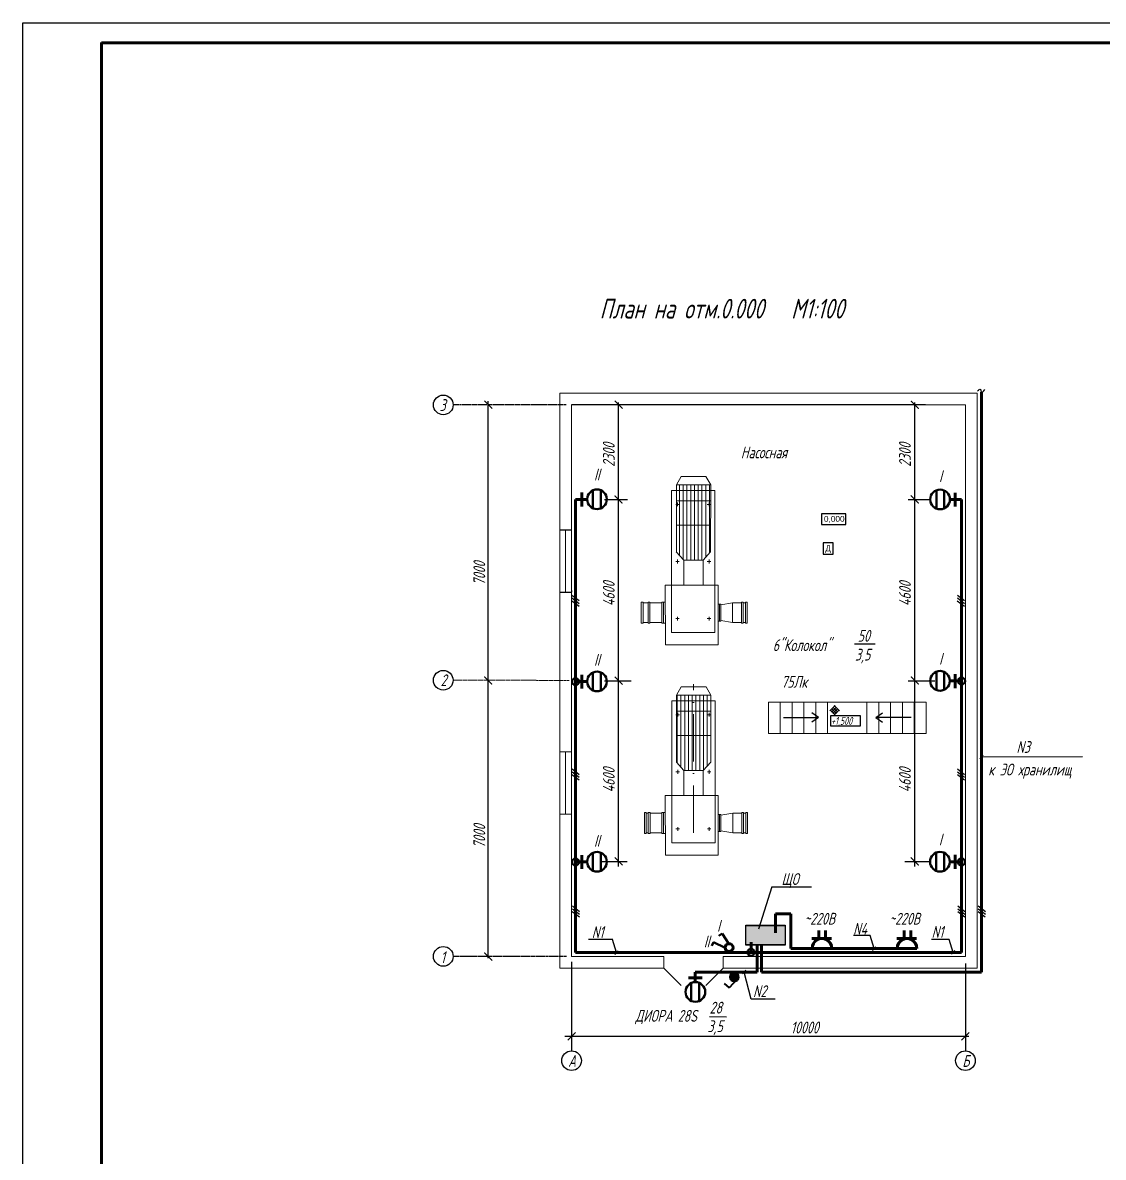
# Model space of a CAD drawing. Header units: inches. Extents: x 7 to 4039, y 15 to 1438.
# Drawn here: x 1036.6 to 1311, y 1085.5 to 1373.5 of the extents above; entities that cross this region are included whole.
import ezdxf
from ezdxf.enums import TextEntityAlignment as Align

# ---------------------------------------------------------------- set-up
doc = ezdxf.new("R2010")
doc.units = ezdxf.units.IN
doc.header["$MEASUREMENT"] = 0
doc.linetypes.add('ACAD_ISO04W100', pattern=[30, 24, -3, 0, -3])
doc.linetypes.add('ACAD_ISO10W100', pattern=[18, 12, -3, 0, -3])
for name, color, linetype in [('dimension', 1, 'Continuous'), ('блок', 7, 'Continuous'), ('вид', 7, 'Continuous'), ('текст', 7, 'Continuous')]:
    doc.layers.add(name, color=color, linetype=linetype)
for name, color, linetype, lineweight in [('кабель', 1, 'Continuous', 60), ('лампа', 6, 'Continuous', 50), ('Освещение', 160, 'Continuous', 40), ('размеры', 82, 'Continuous', 25), ('рамка толстая', 7, 'Continuous', 60), ('строит', 7, 'Continuous', 30), ('уровни', 5, 'Continuous', 25), ('Эл. аппараты (Вновь)', 93, 'Continuous', 50)]:
    doc.layers.add(name, color=color, linetype=linetype, lineweight=lineweight)
doc.styles.add('Simplex', font='simplex.shx', dxfattribs={"width": 0.7, "oblique": 15})
doc.styles.add('стиль11', font='arial.ttf', dxfattribs={"height": 300})

msp = doc.modelspace()

# ---------------------------------------------------------------- hatches: boundary and pattern name
h = msp.add_hatch(color=5)
h.dxf.hatch_style = 1
h.paths.add_polyline_path([(1220.21, 1144.41), (1220.21, 1139.41), (1230.21, 1139.41), (1230.21, 1144.41)])
edge = h.paths.add_edge_path()
edge.add_line((1230.21, 1139.41), (1220.21, 1139.41))
h = msp.add_hatch(color=5)
h.dxf.hatch_style = 1
h.paths.add_polyline_path([(1220.22, 1144.33), (1220.22, 1139.33), (1230.22, 1139.33), (1230.22, 1144.33)])
edge = h.paths.add_edge_path()
edge.add_line((1230.22, 1139.33), (1220.22, 1139.33))
msp.add_hatch(color=0).paths.add_polyline_path([(1217.01, 1130.29, -1), (1217.55, 1132.22, -1)])
at = {"layer": 'dimension', "linetype": 'ByBlock', "lineweight": 9, "ltscale": 0.01}
h = msp.add_hatch(dxfattribs=at)
h.set_pattern_fill('LINE', color=91, scale=0.3, angle=90)
h.set_pattern_definition([(90, (-21103.2598, 1680.7459), (-0.9525, 3e-16), [])])
h.paths.add_polyline_path([(1202.52, 1256.25), (1202.55, 1239.21), (1204.43, 1237.14), (1209.36, 1237.14), (1211.25, 1239.21), (1211.22, 1256.25)])
h = msp.add_hatch(dxfattribs=at)
h.set_pattern_fill('LINE', color=91, scale=0.3, angle=90)
h.set_pattern_definition([(90, (41834.50965, -31.1351), (-0.9525, 3e-16), [])])
h.paths.add_polyline_path([(1202.55, 1202.85), (1202.57, 1185.81), (1204.46, 1183.74), (1209.39, 1183.74), (1211.27, 1185.81), (1211.25, 1202.85)])
at = {"layer": 'вид'}
msp.add_hatch(color=0, dxfattribs=at).paths.add_polyline_path([(1217.57, 1130.27, 1), (1216.87, 1132.15, 1)])

# ---------------------------------------------------------------- linework, layer by layer
at = {"color": 0, "lineweight": 60}
for p, q in [((1056.58, 784.54), (1056.58, 1368.54)), ((1056.58, 1368.46), (1872.58, 1368.46)), ((1056.58, 784.54), (1056.58, 1368.46))]:
    msp.add_line(p, q, dxfattribs=at)
at = {"color": 0}
for p, q in [((1187.89, 1159.29), (1187.89, 1277.11)), ((1263.08, 1159.29), (1263.08, 1277.11)), ((1184.29, 1252.5), (1190.14, 1252.5)), ((1261.43, 1252.5), (1267.28, 1252.5)), ((1184.29, 1206.48), (1191.07, 1206.48)), ((1261.43, 1206.48), (1268.21, 1206.48)), ((1183.47, 1160.59), (1190.06, 1160.59)), ((1260.61, 1160.59), (1267.2, 1160.59))]:
    msp.add_line(p, q, dxfattribs=at)
at = {"lineweight": 60}
for p, q in [((1178.54, 1250.72), (1178.54, 1254.26)), ((1273.38, 1250.69), (1273.38, 1254.22)), ((1179.88, 1252.51), (1176.95, 1252.51)), ((1272.05, 1252.47), (1274.97, 1252.47)), ((1178.54, 1204.48), (1178.54, 1208.01)), ((1273.37, 1204.63), (1273.37, 1208.17)), ((1179.88, 1206.26), (1176.95, 1206.26)), ((1272.04, 1206.42), (1274.96, 1206.42)), ((1178.54, 1158.69), (1178.54, 1162.23)), ((1273.35, 1158.71), (1273.35, 1162.25)), ((1179.88, 1160.47), (1176.95, 1160.47)), ((1272.02, 1160.49), (1274.95, 1160.49)), ((1207.37, 1129.96), (1207.37, 1132.46)), ((1205.6, 1131.08), (1209.14, 1131.08))]:
    msp.add_line(p, q, dxfattribs=at)
at = {"color": 6, "lineweight": 50}
for p, q in [((1181.33, 1254.77), (1181.33, 1250.29)), ((1183.34, 1254.86), (1183.34, 1250.22)), ((1268.58, 1254.82), (1268.58, 1250.19)), ((1270.59, 1254.73), (1270.59, 1250.25)), ((1181.33, 1208.53), (1181.33, 1204.04)), ((1183.34, 1208.61), (1183.34, 1203.98)), ((1268.57, 1208.77), (1268.57, 1204.13)), ((1270.58, 1208.68), (1270.58, 1204.2)), ((1181.33, 1162.74), (1181.33, 1158.26)), ((1183.34, 1162.82), (1183.34, 1158.19)), ((1268.56, 1162.85), (1268.56, 1158.21)), ((1270.57, 1162.76), (1270.57, 1158.28)), ((1206.3, 1129.69), (1206.3, 1125.24)), ((1208.31, 1129.76), (1208.31, 1125.17))]:
    msp.add_line(p, q, dxfattribs=at)
at = {"lineweight": 30}
for p, q in [((1247.82, 1215.87), (1253.02, 1215.87)), ((1280.46, 1187.57), (1279.58, 1186.64)), ((1187.81, 1137.93), (1186.94, 1137.01)), ((1253.22, 1138.92), (1252.34, 1138)), ((1273.27, 1137.96), (1272.39, 1137.04)), ((1220.21, 1132.98), (1219.33, 1132.06)), ((1210.97, 1121.2), (1215.29, 1121.17))]:
    msp.add_line(p, q, dxfattribs=at)
at = {"linetype": 'Continuous'}
for p, q in [((1305.65, 1187.13), (1280.02, 1187.11)), ((1186.43, 1140.79), (1180.26, 1140.77)), ((1251.77, 1141.78), (1247.55, 1141.76)), ((1271.81, 1140.79), (1267.3, 1140.77)), ((1227.66, 1125.66), (1221.55, 1125.64))]:
    msp.add_line(p, q, dxfattribs=at)
at = {"color": 0, "ltscale": 0.5}
for p, q in [((1226.78, 1154.11), (1223.39, 1143.39)), ((1226.8, 1154.11), (1236.86, 1154.11))]:
    msp.add_line(p, q, dxfattribs=at)
at = {"color": 5}
for p, q in [((1220.21, 1139.41), (1220.21, 1144.41)), ((1220.21, 1144.41), (1230.21, 1144.41)), ((1220.22, 1139.33), (1220.22, 1144.33)), ((1220.22, 1144.33), (1230.22, 1144.33)), ((1230.21, 1144.41), (1230.21, 1139.41)), ((1230.22, 1144.33), (1230.22, 1139.33)), ((1230.21, 1139.41), (1220.21, 1139.41)), ((1230.22, 1139.33), (1220.22, 1139.33))]:
    msp.add_line(p, q, dxfattribs=at)
for p, q in [((1187.38, 1137.47), (1186.37, 1140.8)), ((1252.78, 1138.46), (1251.77, 1141.78)), ((1272.83, 1137.5), (1271.81, 1140.8)), ((1221.55, 1125.64), (1219.74, 1132.51))]:
    msp.add_line(p, q)
at = {"color": 0}
msp.add_lwpolyline([(1877.58, 779.54), (1036.58, 779.54), (1036.58, 1373.54), (1877.58, 1373.54), (1877.58, 779.54)], dxfattribs=at)
at = {"color": 0, "lineweight": 50}
for centre in [(1176.95, 1206.25), (1274.96, 1206.41), (1176.95, 1160.47), (1274.95, 1160.49), (1221.52, 1137.53)]:
    msp.add_circle(centre, 0.891, dxfattribs=at)
at = {"color": 0, "lineweight": 30}
for centre in [(1215.99, 1138.66), (1217.22, 1131.21)]:
    msp.add_circle(centre, 1, dxfattribs=at)
at = {"color": 0}
msp.add_spline([(1279.06, 1280.05), (1279.76, 1280.45), (1280.03, 1279.73), (1280.86, 1280.45)], degree=3, dxfattribs=at)
at = {"layer": 'dimension', "color": 0, "linetype": 'ACAD_ISO04W100', "ltscale": 0.02}
for p, q in [((1174.55, 1276.5), (1145.88, 1276.5)), ((1174.63, 1136.5), (1145.88, 1136.5))]:
    msp.add_line(p, q, dxfattribs=at)
at = {"layer": 'dimension', "color": 0, "linetype": 'ByBlock', "ltscale": 0.01}
for p, q in [((1265.8, 1276.5), (1175.95, 1276.5)), ((1172.95, 1244.75), (1175.95, 1244.75)), ((1172.95, 1228.93), (1175.95, 1228.93)), ((1175.96, 1229.35), (1175.96, 1228.93)), ((1242.87, 1200.16), (1241.56, 1198.85)), ((1242.88, 1197.79), (1241.57, 1199.1)), ((1243.21, 1199.79), (1241.92, 1198.5)), ((1243.23, 1198.14), (1241.93, 1199.45)), ((1243.55, 1199.42), (1242.27, 1198.14)), ((1243.58, 1198.5), (1242.28, 1199.8)), ((1243.91, 1199.08), (1242.62, 1197.79)), ((1243.94, 1198.85), (1242.63, 1200.16)), ((1229.74, 1197.13), (1238.66, 1197.13)), ((1238.66, 1197.13), (1236.96, 1198.32)), ((1238.66, 1197.13), (1236.96, 1195.95)), ((1253.23, 1197.13), (1254.94, 1198.32)), ((1262.16, 1197.13), (1253.23, 1197.13)), ((1253.23, 1197.13), (1254.94, 1195.95)), ((1175.95, 1135.12), (1175.95, 1112.52)), ((1275.95, 1134.72), (1275.95, 1112.52))]:
    msp.add_line(p, q, dxfattribs=at)
at = {"layer": 'dimension', "color": 91, "linetype": 'ByBlock', "lineweight": 9, "ltscale": 0.01}
for p, q in [((1202.57, 1256.25), (1203.76, 1258.31)), ((1211.27, 1256.25), (1202.57, 1256.25)), ((1202.57, 1256.25), (1202.57, 1239.16)), ((1203.76, 1258.31), (1210.08, 1258.31)), ((1211.27, 1256.25), (1210.08, 1258.31)), ((1211.27, 1256.25), (1211.24, 1239.18)), ((1211.22, 1252.17), (1202.52, 1252.17)), ((1211.25, 1245.97), (1202.55, 1245.97)), ((1202.55, 1239.19), (1204.43, 1237.12)), ((1211.25, 1239.19), (1209.36, 1237.12)), ((1209.36, 1237.12), (1204.43, 1237.12)), ((1204.43, 1237.12), (1204.43, 1230.75)), ((1209.36, 1237.12), (1209.36, 1230.75)), ((1202.6, 1202.85), (1203.79, 1204.92)), ((1203.79, 1204.92), (1210.11, 1204.92)), ((1211.3, 1202.85), (1210.11, 1204.92)), ((1202.6, 1202.85), (1202.57, 1185.79)), ((1211.3, 1202.85), (1202.6, 1202.85)), ((1211.3, 1202.85), (1211.27, 1185.79)), ((1211.29, 1198.77), (1202.55, 1198.77)), ((1211.27, 1192.57), (1202.57, 1192.57)), ((1202.57, 1185.79), (1204.46, 1183.72)), ((1211.27, 1185.79), (1209.39, 1183.72)), ((1204.46, 1183.72), (1204.46, 1177.35)), ((1209.39, 1183.72), (1209.39, 1177.35))]:
    msp.add_line(p, q, dxfattribs=at)
at = {"layer": 'dimension', "color": 0, "linetype": 'ByBlock', "lineweight": 9, "ltscale": 0.01}
for p, q in [((1211.27, 1250.67), (1211.27, 1256.25)), ((1202.41, 1251.25), (1203.31, 1251.25)), ((1202.86, 1251.73), (1202.86, 1250.76)), ((1210.41, 1251.25), (1211.31, 1251.25)), ((1210.86, 1251.73), (1210.86, 1250.76)), ((1211.25, 1245.97), (1211.24, 1239.18)), ((1202.41, 1236.74), (1203.31, 1236.74)), ((1202.86, 1237.22), (1202.86, 1236.25)), ((1210.41, 1236.75), (1211.31, 1236.75)), ((1210.86, 1237.23), (1210.86, 1236.26)), ((1194.1, 1226.41), (1193.66, 1226.41)), ((1194.1, 1221.11), (1194.1, 1226.41)), ((1195.4, 1226.26), (1194.1, 1226.26)), ((1195.84, 1226.41), (1195.4, 1226.41)), ((1195.84, 1221.11), (1195.84, 1226.41)), ((1195.84, 1221.26), (1195.84, 1226.26)), ((1199.28, 1226.41), (1198.84, 1226.41)), ((1199.28, 1221.11), (1199.28, 1226.41)), ((1199.72, 1226.41), (1199.28, 1226.41)), ((1213.16, 1225.89), (1213.5, 1225.89)), ((1213.5, 1221.63), (1213.5, 1225.89)), ((1213.5, 1225.89), (1213.84, 1225.89)), ((1219.56, 1226.41), (1219.12, 1226.41)), ((1219.56, 1221.11), (1219.56, 1226.41)), ((1219.56, 1221.26), (1219.56, 1226.26)), ((1220.56, 1226.41), (1220.12, 1226.41)), ((1220.56, 1221.11), (1220.56, 1226.41)), ((1202.41, 1222.25), (1203.31, 1222.25)), ((1202.41, 1222.25), (1203.31, 1222.25)), ((1202.86, 1222.73), (1202.86, 1221.76)), ((1202.86, 1222.73), (1202.86, 1221.76)), ((1210.41, 1222.25), (1211.31, 1222.25)), ((1210.86, 1222.73), (1210.86, 1221.76)), ((1210.86, 1222.73), (1210.86, 1221.76)), ((1213.5, 1221.63), (1213.16, 1221.63)), ((1213.84, 1221.63), (1213.5, 1221.63)), ((1193.66, 1221.11), (1194.1, 1221.11)), ((1195.4, 1221.26), (1194.1, 1221.26)), ((1195.4, 1221.11), (1195.84, 1221.11)), ((1198.84, 1221.11), (1199.28, 1221.11)), ((1199.28, 1221.11), (1199.72, 1221.11)), ((1219.12, 1221.11), (1219.56, 1221.11)), ((1220.12, 1221.11), (1220.56, 1221.11)), ((1202.89, 1198.33), (1202.89, 1197.36)), ((1210.89, 1198.33), (1210.89, 1197.36)), ((1202.44, 1197.85), (1203.33, 1197.85)), ((1210.44, 1197.85), (1211.33, 1197.85)), ((1211.27, 1192.57), (1211.27, 1185.79)), ((1202.44, 1183.34), (1203.33, 1183.34)), ((1202.89, 1183.83), (1202.89, 1182.86)), ((1209.39, 1183.72), (1204.46, 1183.72)), ((1210.44, 1183.35), (1211.33, 1183.35)), ((1210.89, 1183.83), (1210.89, 1182.86)), ((1194.43, 1173.02), (1194.87, 1173.02)), ((1194.87, 1167.72), (1194.87, 1173.02)), ((1194.87, 1167.87), (1194.87, 1172.87)), ((1195.43, 1173.02), (1195.87, 1173.02)), ((1195.87, 1167.72), (1195.87, 1173.02)), ((1199.3, 1173.02), (1198.86, 1173.02)), ((1199.3, 1167.72), (1199.3, 1173.02)), ((1199.74, 1173.02), (1199.3, 1173.02)), ((1213.18, 1172.5), (1213.52, 1172.5)), ((1213.52, 1168.24), (1213.52, 1172.5)), ((1213.52, 1172.5), (1213.86, 1172.5)), ((1219.17, 1173.02), (1219.61, 1173.02)), ((1219.61, 1167.72), (1219.61, 1173.02)), ((1219.61, 1167.87), (1219.61, 1172.87)), ((1220.17, 1173.02), (1220.61, 1173.02)), ((1220.61, 1167.72), (1220.61, 1173.02)), ((1194.43, 1167.72), (1194.87, 1167.72)), ((1195.43, 1167.72), (1195.87, 1167.72)), ((1198.86, 1167.72), (1199.3, 1167.72)), ((1199.3, 1167.72), (1199.74, 1167.72)), ((1202.44, 1168.85), (1203.33, 1168.85)), ((1202.44, 1168.85), (1203.33, 1168.85)), ((1202.89, 1169.33), (1202.89, 1168.36)), ((1202.89, 1169.33), (1202.89, 1168.36)), ((1210.44, 1168.85), (1211.33, 1168.85)), ((1210.89, 1169.33), (1210.89, 1168.36)), ((1210.89, 1169.33), (1210.89, 1168.36)), ((1213.52, 1168.24), (1213.18, 1168.24)), ((1213.86, 1168.24), (1213.52, 1168.24)), ((1219.17, 1167.72), (1219.61, 1167.72)), ((1220.17, 1167.72), (1220.61, 1167.72))]:
    msp.add_line(p, q, dxfattribs=at)
at = {"layer": 'dimension', "color": 0, "linetype": 'ByBlock', "lineweight": 20, "ltscale": 0.01}
for p, q in [((1174.44, 1244.75), (1174.45, 1228.93)), ((1175.95, 1244.75), (1175.96, 1228.93)), ((1265.95, 1201.07), (1225.95, 1201.07)), ((1225.95, 1201.07), (1225.95, 1193.06)), ((1228.95, 1201.07), (1228.95, 1193.06)), ((1231.95, 1201.07), (1231.95, 1193.06)), ((1234.95, 1201.07), (1234.95, 1193.06)), ((1237.95, 1201.07), (1237.95, 1193.06)), ((1240.95, 1193.07), (1240.95, 1201.07)), ((1250.95, 1193.07), (1250.95, 1201.07)), ((1253.95, 1201.07), (1253.95, 1193.06)), ((1256.95, 1201.07), (1256.95, 1193.06)), ((1259.95, 1201.07), (1259.95, 1193.06)), ((1262.95, 1201.07), (1262.95, 1193.06)), ((1265.95, 1201.07), (1265.95, 1193.06)), ((1265.95, 1193.07), (1225.95, 1193.06)), ((1172.95, 1188.42), (1175.95, 1188.42)), ((1174.45, 1188.42), (1174.45, 1172.6)), ((1175.95, 1188.42), (1175.96, 1172.6)), ((1172.95, 1172.6), (1175.95, 1172.6)), ((1199.4, 1136.5), (1199.4, 1133.5)), ((1214.4, 1136.5), (1214.4, 1133.5)), ((1199.4, 1133.5), (1203.77, 1129.13)), ((1214.4, 1133.5), (1210.03, 1129.13))]:
    msp.add_line(p, q, dxfattribs=at)
at = {"layer": 'dimension', "color": 0, "linetype": 'ByBlock', "lineweight": 9}
for p, q in [((1193.66, 1226.41), (1193.66, 1221.11)), ((1193.66, 1226.26), (1193.66, 1221.26)), ((1195.4, 1226.41), (1195.4, 1221.11)), ((1198.84, 1226.41), (1198.84, 1221.11)), ((1213.84, 1223.76), (1213.84, 1225.89)), ((1216.84, 1226.26), (1216.84, 1221.26)), ((1219.12, 1226.41), (1219.12, 1221.11)), ((1220.12, 1226.26), (1219.56, 1226.26)), ((1220.12, 1226.41), (1220.12, 1221.11)), ((1213.84, 1221.63), (1213.84, 1223.76)), ((1220.12, 1221.26), (1219.56, 1221.26)), ((1194.43, 1173.02), (1194.43, 1167.72)), ((1195.43, 1172.87), (1194.87, 1172.87)), ((1195.43, 1173.02), (1195.43, 1167.72)), ((1198.86, 1173.02), (1198.86, 1167.72)), ((1213.86, 1170.37), (1213.86, 1172.5)), ((1216.86, 1172.87), (1216.86, 1167.87)), ((1219.17, 1173.02), (1219.17, 1167.72)), ((1220.17, 1172.87), (1219.61, 1172.87)), ((1220.17, 1173.02), (1220.17, 1167.72)), ((1213.86, 1168.24), (1213.86, 1170.37)), ((1195.43, 1167.87), (1194.87, 1167.87)), ((1220.17, 1167.87), (1219.61, 1167.87))]:
    msp.add_line(p, q, dxfattribs=at)
at = {"layer": 'dimension', "color": 4, "linetype": 'ByBlock', "lineweight": 9, "ltscale": 0.01}
msp.add_line((1198.84, 1226.26), (1195.84, 1226.26), dxfattribs=at)
at = {"layer": 'dimension', "color": 1, "linetype": 'ByBlock', "lineweight": 9, "ltscale": 0.01}
for p, q in [((1198.84, 1226.26), (1195.84, 1226.26)), ((1216.84, 1226.26), (1213.82, 1225.76)), ((1219.12, 1226.26), (1216.84, 1226.26)), ((1216.84, 1221.26), (1213.84, 1221.76)), ((1198.84, 1221.26), (1195.84, 1221.26)), ((1219.12, 1221.26), (1216.84, 1221.26)), ((1198.86, 1172.87), (1195.86, 1172.87)), ((1198.86, 1172.87), (1195.86, 1172.87)), ((1216.86, 1172.87), (1213.85, 1172.37)), ((1219.17, 1172.87), (1216.88, 1172.87)), ((1198.86, 1167.87), (1195.86, 1167.87)), ((1216.86, 1167.87), (1213.86, 1168.37)), ((1219.17, 1167.87), (1216.88, 1167.87))]:
    msp.add_line(p, q, dxfattribs=at)
at = {"layer": 'dimension', "color": 0, "linetype": 'ACAD_ISO04W100', "lineweight": 9, "ltscale": 0.02}
msp.add_line((1175.3, 1206.57), (1145.87, 1206.6), dxfattribs=at)
at = {"layer": 'dimension', "color": 0, "linetype": 'ACAD_ISO10W100', "lineweight": 9}
msp.add_line((1206.9, 1167.89), (1206.9, 1205.61), dxfattribs=at)
at = {"layer": 'dimension', "color": 0, "linetype": 'ByBlock', "lineweight": 20, "ltscale": 0.01}
for points in [[(1199.4, 1133.5), (1172.95, 1133.5), (1172.95, 1279.5), (1278.95, 1279.5), (1278.95, 1133.5), (1214.4, 1133.5)], [(1175.95, 1244.75), (1175.95, 1276.5), (1275.95, 1276.5), (1275.95, 1136.5), (1221.92, 1136.5)], [(1175.95, 1189.42), (1175.95, 1229.93)], [(1175.95, 1188.42), (1175.95, 1228.93)], [(1199.4, 1136.5), (1175.95, 1136.5), (1175.95, 1172.6)], [(1223.27, 1136.5), (1214.4, 1136.5)]]:
    msp.add_lwpolyline(points, dxfattribs=at)
at = {"layer": 'dimension', "color": 0, "linetype": 'ByBlock', "lineweight": 9, "ltscale": 0.01}
for points in [[(1201.36, 1218.75), (1212.36, 1218.75), (1212.36, 1254.75), (1201.36, 1254.75)], [(1201.39, 1165.35), (1212.39, 1165.35), (1212.39, 1201.35), (1201.39, 1201.35)]]:
    msp.add_lwpolyline(points, close=True, dxfattribs=at)
at = {"layer": 'dimension', "color": 0, "linetype": 'ByBlock', "ltscale": 0.01}
for points in [[(1239.41, 1246.17), (1245.63, 1246.17), (1245.63, 1248.83), (1239.41, 1248.83)], [(1239.8, 1238.58), (1242.34, 1238.58), (1242.34, 1241.46), (1239.8, 1241.46)], [(1241.73, 1195.05), (1249.31, 1195.05), (1249.31, 1197.55), (1241.73, 1197.55)]]:
    msp.add_lwpolyline(points, close=True, dxfattribs=at)
at = {"layer": 'dimension', "color": 91, "linetype": 'ByBlock', "lineweight": 9, "ltscale": 0.01}
for points in [[(1213.16, 1230.75), (1199.7, 1230.75), (1199.76, 1215.61), (1213.16, 1215.61)], [(1213.19, 1177.35), (1199.73, 1177.35), (1199.78, 1162.22), (1213.19, 1162.22)]]:
    msp.add_lwpolyline(points, close=True, dxfattribs=at)
at = {"layer": 'dimension', "color": 0, "linetype": 'ByBlock', "ltscale": 0.01}
for centre in [(1143.38, 1276.5), (1143.37, 1206.6), (1143.38, 1136.5), (1175.95, 1110.02), (1275.95, 1110.02)]:
    msp.add_circle(centre, 2.5, dxfattribs=at)
at = {"layer": 'dimension', "color": 7, "linetype": 'ByBlock', "lineweight": 9, "ltscale": 0.01}
for points in [[(1212.37, 1242.53), (1212.36, 1242.52), (1212.37, 1242.53)], [(1214.53, 1221.63), (1214.53, 1221.65), (1214.54, 1221.63)], [(1200.3, 1177.37), (1200.31, 1177.35), (1200.29, 1177.37)]]:
    msp.add_solid(points, dxfattribs=at)
at = {"layer": 'блок', "color": 0, "lineweight": 30}
for p, q in [((1176.05, 1228.22), (1177.87, 1226.83)), ((1176.05, 1227.49), (1177.87, 1226.1)), ((1273.91, 1228.22), (1275.73, 1226.83)), ((1273.91, 1227.49), (1275.73, 1226.1)), ((1176.03, 1226.8), (1177.85, 1225.41)), ((1273.89, 1226.8), (1275.71, 1225.41)), ((1176.07, 1184.09), (1177.89, 1182.7)), ((1273.93, 1184.09), (1275.75, 1182.7)), ((1176.05, 1182.67), (1177.87, 1181.28)), ((1176.07, 1183.36), (1177.89, 1181.97)), ((1273.91, 1182.67), (1275.73, 1181.28)), ((1273.93, 1183.36), (1275.75, 1181.97)), ((1176.13, 1147.9), (1177.95, 1146.51)), ((1176.15, 1149.32), (1177.97, 1147.93)), ((1176.15, 1148.59), (1177.97, 1147.2)), ((1273.99, 1147.9), (1275.81, 1146.51)), ((1274.01, 1149.32), (1275.83, 1147.93)), ((1274.01, 1148.59), (1275.83, 1147.2)), ((1279.18, 1147.9), (1281, 1146.51)), ((1279.2, 1149.32), (1281.02, 1147.93)), ((1279.2, 1148.59), (1281.02, 1147.2))]:
    msp.add_line(p, q, dxfattribs=at)
at = {"layer": 'кабель', "color": 0}
for p, q in [((1227.7, 1147.32), (1227.7, 1142.45)), ((1231.61, 1147.32), (1227.71, 1147.32)), ((1231.61, 1138.5), (1231.61, 1147.32)), ((1221.58, 1140.08), (1221.58, 1137.51)), ((1223.05, 1139.43), (1223.05, 1132.46)), ((1224.15, 1139.43), (1224.15, 1132.46)), ((1223.05, 1132.46), (1207.37, 1132.46)), ((1280.02, 1132.46), (1224.15, 1132.46))]:
    msp.add_line(p, q, dxfattribs=at)
at = {"layer": 'кабель', "color": 0, "linetype": 'ByBlock', "ltscale": 0.01}
for points in [[(1280.02, 1132.46), (1280.02, 1279.77)], [(1176.95, 1137.5), (1176.95, 1252.5)], [(1274.96, 1137.5), (1274.96, 1252.48)], [(1263.61, 1138.5), (1231.61, 1138.5)], [(1274.96, 1137.5), (1176.96, 1137.5)]]:
    msp.add_lwpolyline(points, dxfattribs=at)
at = {"layer": 'лампа', "color": 6}
for centre in [(1182.41, 1252.54), (1269.51, 1252.5), (1182.41, 1206.29), (1269.5, 1206.45), (1182.41, 1160.51), (1269.49, 1160.53), (1207.38, 1127.46)]:
    msp.add_circle(centre, 2.5, dxfattribs=at)
at = {"layer": 'Освещение', "color": 0, "lineweight": 60}
for p, q in [((1239.42, 1141.02), (1236.92, 1141.02)), ((1238.75, 1143.07), (1238.75, 1141.02)), ((1239.42, 1141.02), (1241.92, 1141.02)), ((1239.58, 1141.04), (1239.58, 1141.04)), ((1240.46, 1143.07), (1240.46, 1141.02)), ((1261.03, 1141.02), (1258.53, 1141.02)), ((1260.36, 1143.07), (1260.36, 1141.02)), ((1261.03, 1141.02), (1263.53, 1141.02)), ((1261.2, 1141.04), (1261.2, 1141.04)), ((1262.07, 1143.07), (1262.07, 1141.02))]:
    msp.add_line(p, q, dxfattribs=at)
for centre in [(1239.51, 1138.5), (1261.12, 1138.5)]:
    msp.add_arc(centre, 2.5, 359.8338, 180.1641, dxfattribs=at)
at = {"layer": 'размеры', "color": 0}
for p, q in [((1154.76, 1225.49), (1154.76, 1277.45)), ((1154.76, 1136.02), (1154.76, 1229.49)), ((1174.28, 1116.21), (1228.88, 1116.21)), ((1224.88, 1116.21), (1276.84, 1116.21))]:
    msp.add_line(p, q, dxfattribs=at)
at = {"layer": 'размеры', "color": 0, "const_width": 0.3}
for points in [[(1155.78, 1275.56), (1153.78, 1277.56)], [(1153.78, 1277.56), (1155.78, 1275.56)], [(1188.91, 1275.54), (1186.91, 1277.54)], [(1186.91, 1277.54), (1188.91, 1275.54)], [(1264.11, 1275.54), (1262.11, 1277.54)], [(1262.11, 1277.54), (1264.11, 1275.54)], [(1186.88, 1253.5), (1188.88, 1251.5)], [(1262.07, 1253.5), (1264.07, 1251.5)], [(1155.78, 1205.54), (1153.78, 1207.54)], [(1153.78, 1207.54), (1155.78, 1205.54)], [(1188.91, 1205.51), (1186.91, 1207.51)], [(1186.91, 1207.51), (1188.91, 1205.51)], [(1264.11, 1205.51), (1262.11, 1207.51)], [(1262.11, 1207.51), (1264.11, 1205.51)], [(1188.92, 1159.62), (1186.92, 1161.62)], [(1186.92, 1161.62), (1188.92, 1159.62)], [(1264.11, 1159.62), (1262.11, 1161.62)], [(1262.11, 1161.62), (1264.11, 1159.62)], [(1155.78, 1135.43), (1153.78, 1137.43)], [(1153.78, 1137.43), (1155.78, 1135.43)], [(1174.95, 1115.21), (1176.95, 1117.21)], [(1176.95, 1117.21), (1174.95, 1115.21)], [(1274.95, 1115.2), (1276.95, 1117.2)], [(1276.95, 1117.2), (1274.95, 1115.2)]]:
    msp.add_lwpolyline(points, dxfattribs=at)
at = {"layer": 'рамка толстая', "lineweight": 40}
for p, q in [((1214.7, 1129.63), (1215.99, 1128.48)), ((1217.97, 1130.71), (1215.98, 1128.5))]:
    msp.add_line(p, q, dxfattribs=at)
at = {"layer": 'рамка толстая'}
for centre in [(1215.94, 1138.72), (1217.28, 1131.26)]:
    msp.add_circle(centre, 1, dxfattribs=at)
at = {"layer": 'Эл. аппараты (Вновь)', "color": 0}
for p, q in [((1214.21, 1142.27), (1213.37, 1141.72)), ((1215.9, 1139.69), (1214.21, 1142.27)), ((1212.01, 1140.08), (1211.57, 1139.18)), ((1214.98, 1138.64), (1212.01, 1140.08))]:
    msp.add_line(p, q, dxfattribs=at)
at = {"layer": 'Эл. аппараты (Вновь)'}
msp.add_circle((1215.97, 1138.69), 1, dxfattribs=at)

# ---------------------------------------------------------------- texts
at = {"color": 0, "lineweight": 20, "style": 'Simplex', "oblique": 15, "width": 0.7}
msp.add_text('Насосная', height=3, dxfattribs=at).set_placement((1218.93, 1262.94))
at = {"lineweight": 20, "style": 'Simplex', "oblique": 15, "width": 0.7}
for s, p in [('50', (1250.14, 1216.38)), ('6"Колокол"', (1234.43, 1214)), ('3,5', (1249.86, 1211.6)), ('ЩО', (1231.4, 1154.62)), ('~220В', (1238.94, 1144.55)), ('~220В', (1260.51, 1144.55)), ('28', (1212.57, 1121.97)), ('ДИОРА 28S', (1199.97, 1119.9)), ('3,5', (1212.4, 1117.26))]:
    msp.add_text(s, height=3, dxfattribs=at).set_placement(p, align=Align.CENTER)
msp.add_text('75Лк', height=3, dxfattribs=at).set_placement((1229.18, 1204.69))
at = {"layer": 'dimension', "color": 0, "linetype": 'ByBlock', "lineweight": 20, "ltscale": 0.01, "char_height": 3, "attachment_point": 1, "style": 'Simplex'}
for s, insert in [('3', (1142.44, 1277.96)), ('2', (1142.69, 1208.1)), ('1', (1142.71, 1137.81)), ('А', (1175.08, 1111.45)), ('Б', (1275.17, 1111.45))]:
    msp.add_mtext_dynamic_manual_height_columns(s, width=1428.3696, gutter_width=1500, heights=[0], dxfattribs=dict(at, insert=insert))
at = {"layer": 'dimension', "color": 0, "linetype": 'ByBlock', "ltscale": 0.01, "attachment_point": 1}
for s, width, insert, char_height, style in [('0,000', 1993.7025, (1240.03, 1248.32), 1.5, 'стиль11'), ('Д', 743.166, (1240.39, 1240.84), 1.5, 'стиль11'), ('+1,500', 1035.5883, (1241.82, 1197.28), 2, 'Simplex')]:
    msp.add_mtext_dynamic_manual_height_columns(s, width=width, gutter_width=1500, heights=[0], dxfattribs=dict(at, insert=insert, char_height=char_height, style=style))
at = {"layer": 'размеры', "color": 0, "lineweight": 20, "style": 'Simplex', "oblique": 15, "width": 0.7}
for s, p in [('2300', (1186.9, 1260.79)), ('2300', (1262.1, 1260.79)), ('7000', (1154.03, 1230.69)), ('4600', (1186.9, 1225.42)), ('4600', (1262.1, 1225.42)), ('4600', (1186.9, 1178.14)), ('4600', (1262.1, 1178.14)), ('7000', (1154.03, 1163.96))]:
    msp.add_text(s, height=3, rotation=90, dxfattribs=at).set_placement(p)
msp.add_text('10000', height=3, dxfattribs=at).set_placement((1231.6, 1116.94))
at = {"layer": 'строит', "lineweight": 35, "style": 'Simplex', "oblique": 15, "width": 0.7}
msp.add_text('План на отм.0.000   М1:100', height=5, dxfattribs=at).set_placement((1183.09, 1298.44))
at = {"layer": 'текст', "lineweight": 20, "style": 'Simplex', "oblique": 15, "width": 0.7}
for s, p in [('II', (1181.66, 1257.34)), ('I', (1269.26, 1256.91)), ('II', (1181.66, 1210.29)), ('I', (1269.27, 1210.53)), ('II', (1181.64, 1164.32)), ('I', (1269.23, 1164.69)), ('I', (1212.9, 1142.76)), ('II', (1209.55, 1138.79))]:
    msp.add_text(s, height=3, dxfattribs=at).set_placement(p)
at = {"layer": 'уровни', "color": 0, "lineweight": 20, "style": 'Simplex', "oblique": 15, "width": 0.7}
for s, p in [('N3', (1288.92, 1188.15)), ('к ЭО хранилищ', (1281.76, 1182.43)), ('N1', (1181.09, 1141.15)), ('N4', (1247.45, 1142.01)), ('N1', (1267.37, 1141.2)), ('N2', (1222.03, 1126.15))]:
    msp.add_text(s, height=3, dxfattribs=at).set_placement(p)

doc.saveas('drawing.dxf')
